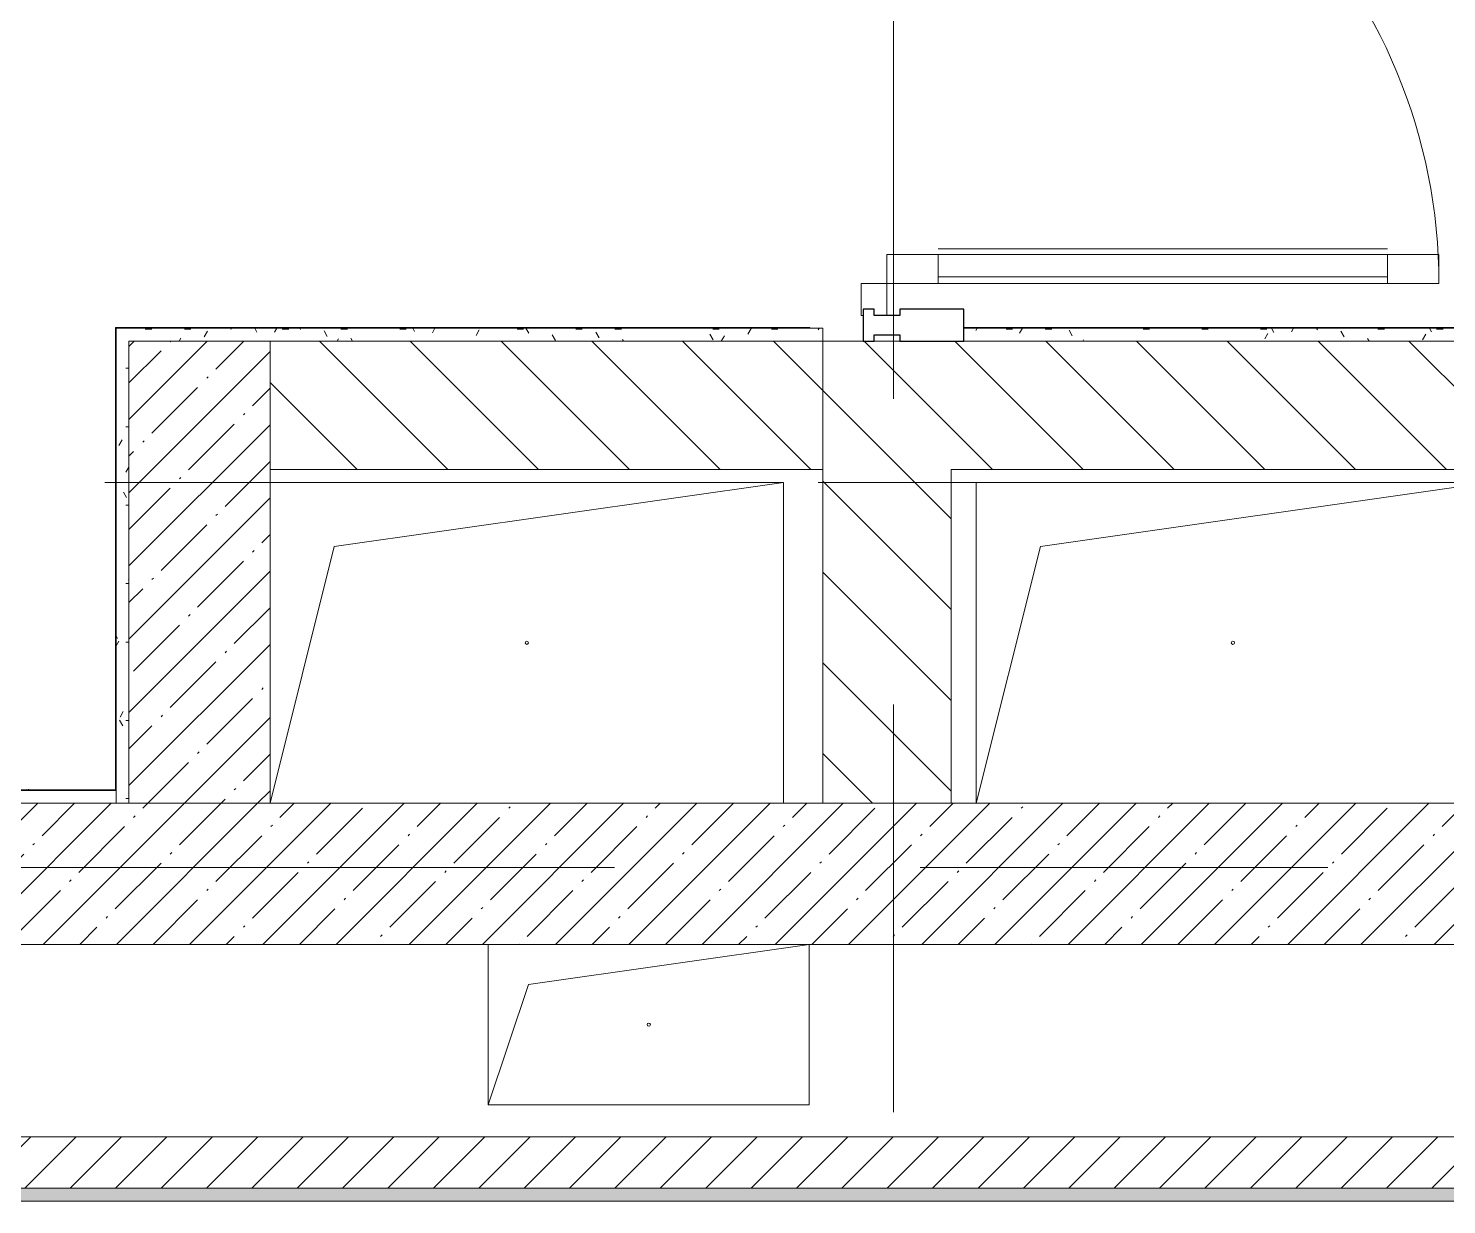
# Model space of a CAD drawing. Header units: millimetres. Extents: x 81382 to 274764, y -8553 to 29000.
# Drawn here: x 97262 to 99472, y 9975 to 11807 of the extents above; entities that cross this region are included whole.
import ezdxf

# ---------------------------------------------------------------- set-up
doc = ezdxf.new("R2010")
doc.units = ezdxf.units.MM
doc.linetypes.add('Осевая', pattern=[3175, 635, -476.25, 1587.5, -476.25])
for name, color, linetype, lineweight in [('A-DETL-GENF', 7, 'Continuous', 9), ('A-DOOR', 7, 'Continuous', 9), ('A-DOOR-1', 7, 'Continuous', 13), ('A-GENM', 7, 'Continuous', 9), ('A-GLAZ-CWMG', 7, 'Continuous', 9), ('A-GLAZ-CWMG-1', 7, 'Continuous', 25), ('A-WALL', 7, 'Continuous', 9), ('I-WALL', 7, 'Continuous', 9), ('Оси-2', 7, 'Осевая', 9)]:
    doc.layers.add(name, color=color, linetype=linetype, lineweight=lineweight)
doc.layers.add('A-WALL-1', color=7, linetype='Continuous', lineweight=9, true_color=0x3c3c3c)
doc.layers.add('A-WALL-FNSH-1', color=7, linetype='Continuous', lineweight=9, true_color=0x3c3c3c)
pattern_1 = [(45, (0, 0), (-57.024626, 57.024626), []), (45, (57.025, 0), (-57.024626, 57.024626), [100.806, -20.161, 3.353, -16.808])]
pattern_2 = [(135, (0, 0), (-70.71068, -70.71068), [])]
pattern_3 = [(0, (0, 0), (121.92, 30.48), [10.058, -81.382, 10.058, -81.382, -487.68]), (0, (0, 0), (121.92, 30.48), [-182.88, 10.058, -172.822, 10.058, -81.382, -213.36]), (0, (0, 0), (121.92, 30.48), [-457.2, 10.058, -50.902, 10.058, -142.342]), (120, (45.72, 15.24), (-87.356454, 90.345817), [10.058, -81.382, 10.058, -81.382, -487.68]), (120, (45.72, 15.24), (-87.356454, 90.345817), [-182.88, 10.058, -172.822, 10.058, -81.382, -213.36]), (120, (45.72, 15.24), (-87.356454, 90.345817), [-457.2, 10.058, -50.902, 10.058, -142.342]), (240, (60.96, 76.2), (-34.563546, -120.825817), [10.058, -81.382, 10.058, -81.382, -487.68]), (240, (60.96, 76.2), (-34.563546, -120.825817), [-182.88, 10.058, -172.822, 10.058, -81.382, -213.36]), (240, (60.96, 76.2), (-34.563546, -120.825817), [-457.2, 10.058, -50.902, 10.058, -142.342])]

# ---------------------------------------------------------------- blocks, each defined once
blk = doc.blocks.new('GM_Отверстие прямоугольное _в плите_ - Отверстие-V7-План размещения напольных электротехнических лючков и розеток 3 этажа в осях 23-33')
at = {"layer": 'A-GENM'}
for p, q in [((-250, -125), (-250, 125)), ((-250, 125), (-250, -125)), ((-187.5, 62.5), (250, 125)), ((250, 125), (250, -125)), ((250, -125), (250, 125)), ((-250, -125), (-187.5, 62.5)), ((250, -125), (-250, -125)), ((-250, -125), (250, -125))]:
    blk.add_line(p, q, dxfattribs=at)
for start, end in [(360, 180), (180, 360)]:
    blk.add_arc((0, 0), 2.5, start, end, dxfattribs=at)
blk = doc.blocks.new('GM_Отверстие прямоугольное _в плите_ - Отверстие-21985264-План размещения напольных электротехнических лючков и розеток 3 этажа в осях 23-33')
at = {"layer": 'A-GENM'}
for p, q in [((-400, -250), (-400, 250)), ((-400, 250), (400, 250)), ((400, 250), (-400, 250)), ((-400, 250), (-400, -250)), ((-300, 150), (400, 250)), ((400, 250), (400, -250)), ((400, -250), (400, 250)), ((-400, -250), (-300, 150))]:
    blk.add_line(p, q, dxfattribs=at)
for start, end in [(360, 180), (180, 360)]:
    blk.add_arc((0, 0), 2.5, start, end, dxfattribs=at)
blk = doc.blocks.new('GM_Отверстие прямоугольное _в плите_ - Отверстие-21992694-План размещения напольных электротехнических лючков и розеток 3 этажа в осях 23-33')
at = {"layer": 'A-GENM'}
for p, q in [((-400, 250), (400, 250)), ((400, 250), (-400, 250)), ((-300, 150), (400, 250)), ((400, 250), (400, -250)), ((400, -250), (400, 250)), ((-400, -250), (-300, 150))]:
    blk.add_line(p, q, dxfattribs=at)
for start, end in [(360, 180), (180, 360)]:
    blk.add_arc((0, 0), 2.5, start, end, dxfattribs=at)
blk = doc.blocks.new('Дверь_Витражная_остекление_ - ВВ-7 остекление-32356329-План размещения напольных электротехнических лючков и розеток 3 этажа в осях 23-33')
at = {"layer": 'A-DETL-GENF'}
for p, q in [((-815, -20), (-860, -20)), ((-860, -880), (-860, -20)), ((-815, -20), (-860, -20)), ((-860, -20), (-860, -880)), ((-815, -880), (-815, -20)), ((-815, -880), (-815, -20)), ((865, -880), (865, -20)), ((865, -20), (865, -880)), ((-860, -100), (-815, -100)), ((-850, -800), (-850, -100)), ((-806, -800), (-806, -100)), ((856, -800), (856, -100)), ((900, -100), (865, -100)), ((900, -800), (900, -140)), ((910, -880), (910, -140)), ((910, -880), (910, -140)), ((-860, -800), (-815, -800)), ((910, -800), (865, -800)), ((-860, -880), (-815, -880)), ((-860, -880), (-815, -880)), ((910, -880), (865, -880)), ((865, -880), (910, -880))]:
    blk.add_line(p, q, dxfattribs=at)
at = {"layer": 'A-DOOR'}
for p, q in [((-860, -880), (-860, -20)), ((860, -880), (860, -20))]:
    blk.add_line(p, q, dxfattribs=at)
for centre, start, end in [((-860, -20), 270, 0), ((860, -20), 180, 270)]:
    blk.add_arc(centre, 860, start, end, dxfattribs=at)
at = {"layer": 'A-DOOR-1'}
for p, q in [((-910, 20), (-860, 20)), ((-910, 17), (-910, 20)), ((-860, 20), (-860, -20)), ((860, 20), (910, 20)), ((860, -20), (860, 20)), ((910, 20), (910, 17)), ((-860, -20), (-910, -20)), ((910, -20), (860, -20))]:
    blk.add_line(p, q, dxfattribs=at)
blk = doc.blocks.new('Прямоугольный импост - Импост структурный с накладкой - 160мм Темный-32310142-План размещения напольных электротехнических лючков и розеток 3 этажа в осях 23-33')
at = {"layer": 'A-GLAZ-CWMG-1'}
for p, q in [((-50, 0), (-50, 17)), ((-50, 17), (0, 17)), ((-40, 0), (-50, 0)), ((-40, -40), (-40, 0)), ((0, 0), (-10, 0)), ((-10, 0), (-10, -40)), ((0, 17), (0, 0)), ((-50, -140), (-50, -40)), ((-50, -40), (-40, -40)), ((-10, -40), (0, -40)), ((0, -40), (0, -140)), ((0, -140), (-50, -140))]:
    blk.add_line(p, q, dxfattribs=at)

msp = doc.modelspace()

# ---------------------------------------------------------------- hatches: boundary and pattern name
at = {"layer": 'I-WALL'}
h = msp.add_hatch(dxfattribs=at)
h.set_pattern_fill('FP_3', color=256, style=0, pattern_type=2)
h.set_pattern_definition(pattern_2)
h.paths.add_polyline_path([(98500, 10600), (98700, 10600), (98700, 11320), (98500, 11320)])
h.paths.add_polyline_path([(98500, 13220), (98700, 13220), (98700, 13400), (98500, 13400), (98500, 13380)])
h = msp.add_hatch(dxfattribs=at)
h.set_pattern_fill('FP_35', color=256, style=0, pattern_type=2)
h.set_pattern_definition(pattern_3)
h.paths.add_polyline_path([(98500, 11320), (98500, 11340), (97399, 11340), (97399, 11320), (97419, 11320)])
h = msp.add_hatch(dxfattribs=at)
h.set_pattern_fill('FP_35', color=256, style=0, pattern_type=2)
h.set_pattern_definition(pattern_3)
h.paths.add_polyline_path([(100809, 11320), (100829, 11320), (100829, 11340), (98720, 11340), (98720, 11320), (100589, 11320)])
h = msp.add_hatch(dxfattribs=at)
h.set_pattern_fill('FP_35', color=256, style=0, pattern_type=2)
h.set_pattern_definition(pattern_3)
h.paths.add_polyline_path([(97419, 10600), (97419, 11320), (97399, 11320), (97399, 10600)])
h = msp.add_hatch(dxfattribs=at)
h.set_pattern_fill('FP_4', color=256, style=0, pattern_type=2)
h.set_pattern_definition(pattern_1)
h.paths.add_polyline_path([(97639, 10600), (97639, 11320), (97419, 11320), (97419, 10600)])
h = msp.add_hatch(dxfattribs=at)
h.set_pattern_fill('FP_3', color=256, style=0, pattern_type=2)
h.set_pattern_definition(pattern_2)
h.paths.add_polyline_path([(98500, 11120), (98500, 11320), (97639, 11320), (97639, 11120)])
h = msp.add_hatch(dxfattribs=at)
h.set_pattern_fill('FP_3', color=256, style=0, pattern_type=2)
h.set_pattern_definition(pattern_2)
h.paths.add_polyline_path([(100589, 11120), (100589, 11320), (98700, 11320), (98700, 11120), (99813.9, 11120)])
h = msp.add_hatch(dxfattribs=at)
h.set_pattern_fill('FP_4', color=256, style=0, pattern_type=2)
h.set_pattern_definition(pattern_1)
h.paths.add_polyline_path([(101610, 10380), (101610, 10600), (94210, 10600), (94210, 10380), (101085.9, 10380)])
h = msp.add_hatch(dxfattribs=at)
h.set_pattern_fill('FP_5', color=256, style=0, pattern_type=2)
h.set_pattern_definition([(45, (0, 0), (-35.35534, 35.35534), [])])
h.paths.add_polyline_path([(101080, 10000), (101080, 10080), (94290, 10080), (94290, 10000), (101060, 10000)])
h = msp.add_hatch(dxfattribs=at)
h.set_pattern_fill('FP_35', color=256, style=0, pattern_type=2)
h.set_pattern_definition(pattern_3)
h.paths.add_polyline_path([(101060, 9980), (101060, 10000), (94310, 10000), (94310, 9980), (99813.9, 9980)])

# ---------------------------------------------------------------- linework, layer by layer
at = {"layer": 'A-WALL'}
for p, q in [((97399, 11340), (98500, 11340)), ((98720, 11340), (100829, 11340)), ((97419, 11320), (100809, 11320)), ((94290, 10000), (101080, 10000))]:
    msp.add_line(p, q, dxfattribs=at)
at = {"layer": 'A-WALL-1'}
for p, q in [((98500, 11340), (98500, 10600)), ((98720, 11340), (98720, 11320)), ((97419, 11320), (97419, 10600)), ((97639, 10600), (97639, 11320)), ((97639, 11120), (98500, 11120)), ((98700, 10600), (98700, 11120)), ((98700, 11120), (100589, 11120)), ((97399, 10621), (97399, 10600)), ((103615, 10600), (93490, 10600)), ((94210, 10380), (101610, 10380)), ((101080, 10080), (94290, 10080)), ((94310, 9980), (101049, 9980))]:
    msp.add_line(p, q, dxfattribs=at)
at = {"layer": 'A-WALL-FNSH-1'}
for p, q in [((97398, 11341), (97398, 10621)), ((98480, 11341), (97398, 11341)), ((97399, 10621), (97399, 11340)), ((98480, 11340), (98480, 11341)), ((100830, 11341), (98721, 11341)), ((98721, 11341), (98721, 11340)), ((97398, 10621), (93460, 10621)), ((93460, 10620), (97399, 10620))]:
    msp.add_line(p, q, dxfattribs=at)
at = {"layer": 'I-WALL'}
msp.add_line((97262.4, 10621), (97262.4, 10622), dxfattribs=at)
at = {"layer": 'Оси-2'}
for p, q in [((98610, 593.7), (98610, 18900)), ((84681.8, 11100), (122730, 11100)), ((85951.8, 10500), (122730, 10500))]:
    msp.add_line(p, q, dxfattribs=at)

# ---------------------------------------------------------------- block references
at = {"layer": 'A-DOOR', "rotation": 89.99999999999993}
msp.add_blockref('Дверь_Витражная_остекление_ - ВВ-7 остекление-32356329-План размещения напольных электротехнических лючков и розеток 3 этажа в осях 23-33', (98580, 12270), dxfattribs=at)
at = {"layer": 'A-GENM'}
for name, p in [('GM_Отверстие прямоугольное _в плите_ - Отверстие-21992694-План размещения напольных электротехнических лючков и розеток 3 этажа в осях 23-33', (98039, 10850)), ('GM_Отверстие прямоугольное _в плите_ - Отверстие-21985264-План размещения напольных электротехнических лючков и розеток 3 этажа в осях 23-33', (99139, 10850)), ('GM_Отверстие прямоугольное _в плите_ - Отверстие-V7-План размещения напольных электротехнических лючков и розеток 3 этажа в осях 23-33', (98228.9, 10255))]:
    msp.add_blockref(name, p, dxfattribs=at)
at = {"layer": 'A-GLAZ-CWMG', "extrusion": (0, 0, -1), "rotation": 270.0000000000001}
msp.add_blockref('Прямоугольный импост - Импост структурный с накладкой - 160мм Темный-32310142-План размещения напольных электротехнических лючков и розеток 3 этажа в осях 23-33', (-98580, 11320), dxfattribs=at)

doc.saveas('drawing.dxf')
